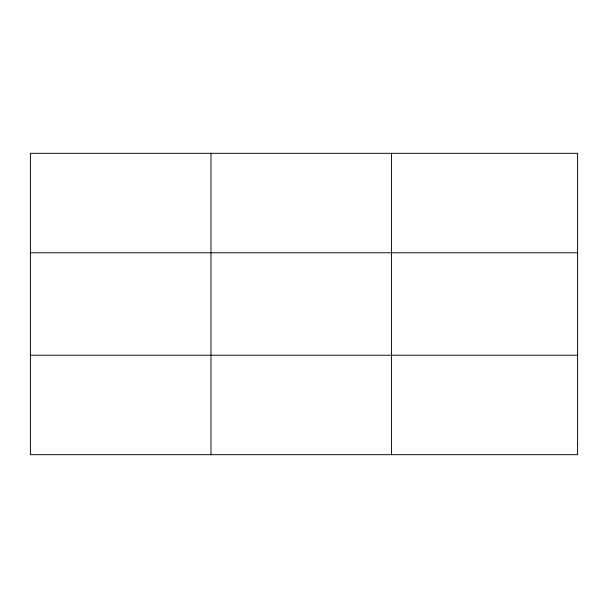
<?xml version="1.0" encoding="UTF-8"?>
<svg xmlns="http://www.w3.org/2000/svg" width="608" height="608" viewBox="0 0 608 608"><rect width="100%" height="100%" fill="white"/><g stroke="black" fill="none" stroke-linecap="round" stroke-linejoin="round"><path stroke-width="0.91" d="M210.976 153.315L210.976 454.685M391.552 153.315L391.552 454.685M30.4 252.768L577.6 252.768M30.4 355.232L577.6 355.232M577.6 443.635L577.6 454.685L30.4 454.685L30.4 153.315L577.6 153.315L577.6 443.635"/></g></svg>
